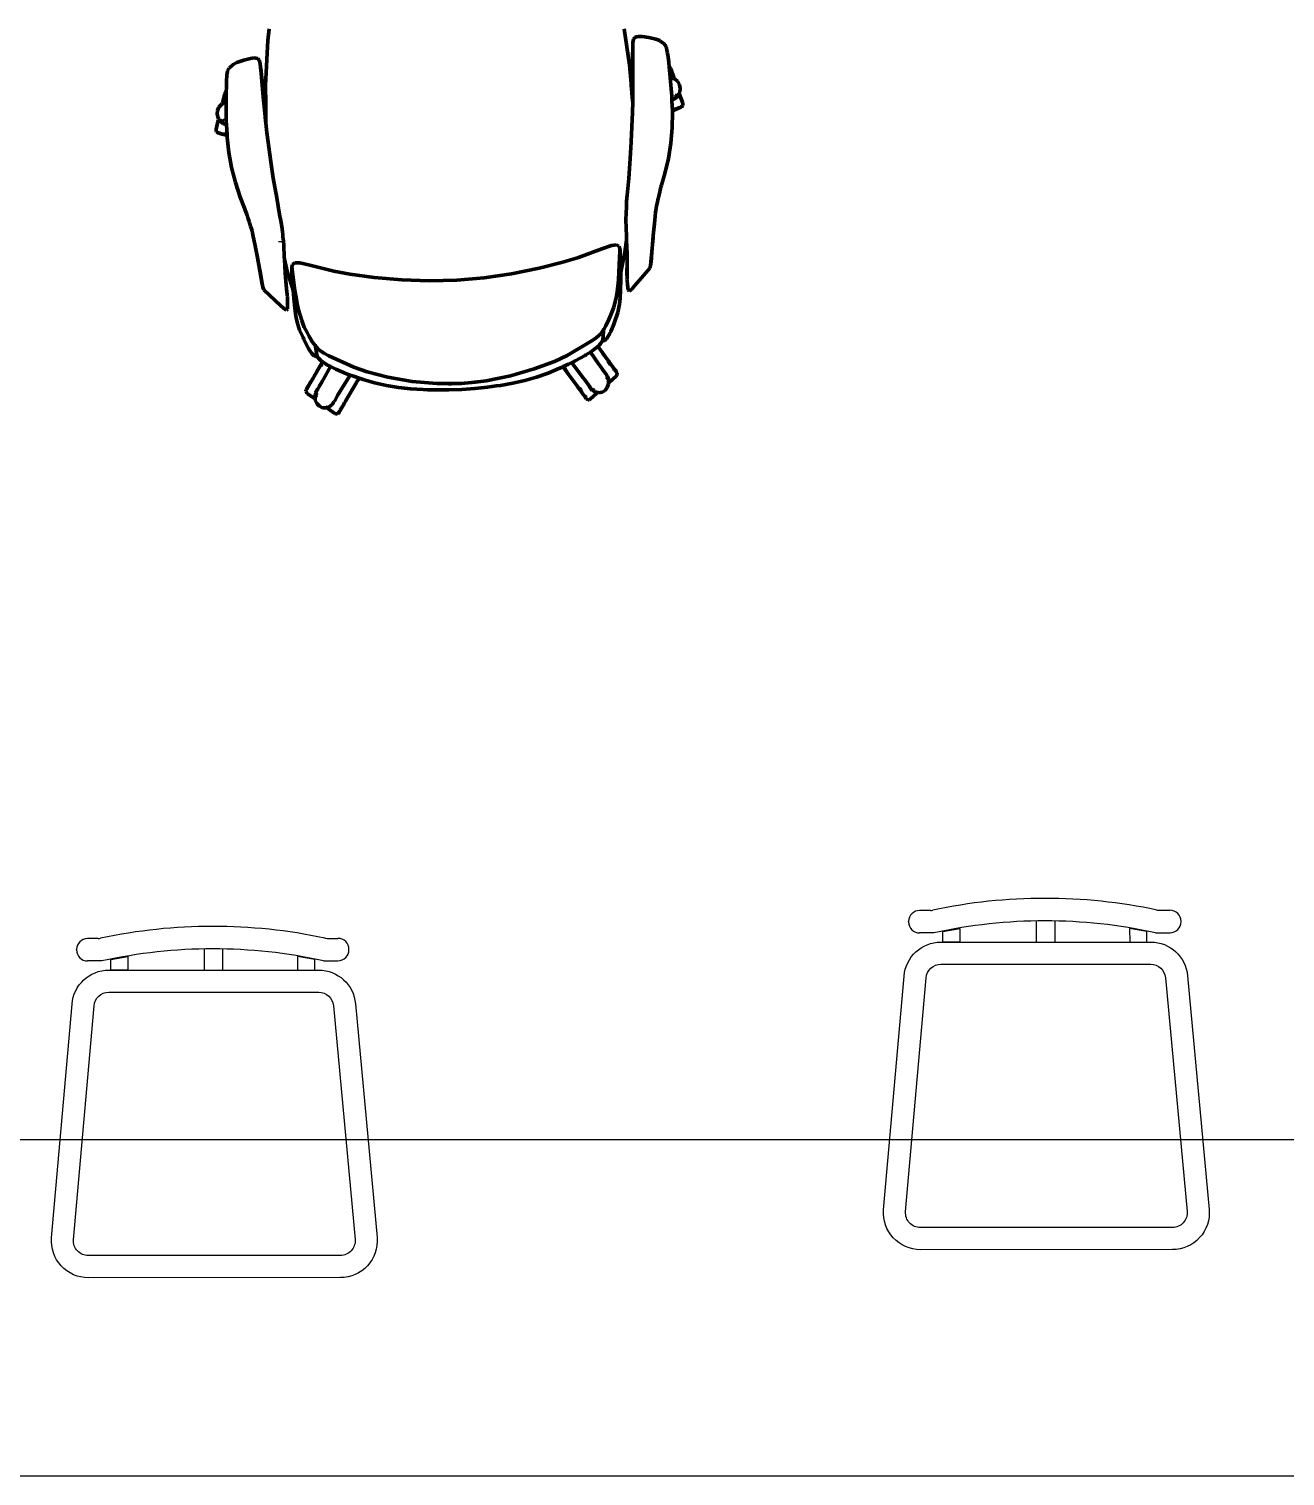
# Model space of a CAD drawing. Header units: millimetres. Extents: x 4307 to 31003, y 2809 to 20009.
# Drawn here: x 14711 to 16414, y 6479 to 8440 of the extents above; entities that cross this region are included whole.
import ezdxf

# ---------------------------------------------------------------- set-up
doc = ezdxf.new("R2010")
doc.units = ezdxf.units.MM
for name, color, linetype in [('3', 3, 'Continuous'), ('4', 4, 'Continuous'), ('ProfileEdges', 7, 'Continuous')]:
    doc.layers.add(name, color=color, linetype=linetype)

msp = doc.modelspace()

# ---------------------------------------------------------------- linework, layer by layer
msp.add_lwpolyline([(10130.3, 6934.7), (17418.6, 6934.7), (17418.6, 6478.7), (10130.3, 6478.7)], close=True)
at = {"layer": '3', "color": 7}
for points in [[(15927.2, 7153.9, -0.391069), (15947.2, 7172.3), (16231.8, 7172.4, -0.390086), (16251.7, 7154.1), (16281.1, 6837.3, -0.43876), (16261.2, 6815.6), (15919.4, 6815.4, -0.437743), (15899.4, 6837)], [(14799, 7115.8, -0.391069), (14819, 7134.3), (15103.6, 7134.4, -0.390086), (15123.5, 7116.1), (15152.9, 6799.3, -0.43876), (15133, 6777.6), (14791.2, 6777.4, -0.437743), (14771.2, 6799)]]:
    msp.add_lwpolyline(points, format="xyb", close=True, dxfattribs=at)
at = {"layer": '4', "color": 7}
for p, q in [((15933, 7245.2), (15918.4, 7245.2)), ((16243.2, 7245.4), (16257.8, 7245.4)), ((15903.4, 7229.7), (15903.4, 7230.2)), ((16077, 7202.3), (16077, 7231)), ((16102, 7202.3), (16102, 7230.9)), ((16272.8, 7229.9), (16272.8, 7230.4)), ((14804.8, 7207.2), (14790.1, 7207.2)), ((15115, 7207.4), (15129.6, 7207.4)), ((15937.8, 7214.7), (15918.4, 7214.7)), ((16238.4, 7214.9), (16257.9, 7214.9)), ((14775.2, 7191.7), (14775.2, 7192.2)), ((14948.8, 7164.3), (14948.8, 7193)), ((14973.8, 7164.3), (14973.8, 7192.9)), ((15144.6, 7191.9), (15144.6, 7192.4)), ((14809.6, 7176.7), (14790.2, 7176.7)), ((15110.2, 7176.8), (15129.6, 7176.9))]:
    msp.add_line(p, q, dxfattribs=at)
for points in [[(15949.8, 7216.7), (15973.1, 7220.8), (15973.1, 7202.3), (15949.8, 7202.3)], [(16226.5, 7216.8), (16203.1, 7220.9), (16203.2, 7202.4), (16226.5, 7202.4)], [(14821.6, 7178.7), (14844.9, 7182.8), (14844.9, 7164.3), (14821.6, 7164.3)], [(15098.2, 7178.8), (15074.9, 7182.9), (15075, 7164.4), (15098.3, 7164.4)]]:
    msp.add_lwpolyline(points, close=True, dxfattribs=at)
for points in [[(15897.3, 7156.2, -0.391069), (15947.2, 7202.3), (16231.8, 7202.4, -0.390086), (16281.6, 7156.6), (16311, 6839.8, -0.43876), (16261.2, 6785.6), (15919.4, 6785.4, -0.437743), (15869.5, 6839.4)], [(14769.1, 7118.2, -0.391069), (14818.9, 7164.3), (15103.6, 7164.4, -0.390086), (15153.4, 7118.6), (15182.8, 6801.8, -0.43876), (15133, 6747.6), (14791.2, 6747.4, -0.437743), (14741.3, 6801.4)]]:
    msp.add_lwpolyline(points, format="xyb", close=True, dxfattribs=at)
for centre, radius, start, end in [((16088.5, 6530.3), 731.3, 78.0337, 102.0289), ((15918.4, 7230.2), 15, 90.0313, 180.0313), ((15933, 7260.2), 15, 270.0313, 282.0289), ((16243.2, 7260.4), 15, 258.0337, 270.0313), ((16243.2, 7260.4), 15, 258.0337, 270.0313), ((16257.8, 7230.4), 15, 0.0313, 90.0313), ((14960.3, 6492.3), 731.3, 78.0337, 102.0289), ((15918.4, 7229.7), 15, 180.0313, 270.0313), ((16088.5, 6530.3), 700.8, 77.6488, 102.4138), ((16257.8, 7229.9), 15, 270.0313, 0.0313), ((14790.2, 7192.2), 15, 90.0313, 180.0313), ((14804.7, 7222.2), 15, 270.0313, 282.0289), ((15115, 7222.4), 15, 258.0337, 270.0313), ((15115, 7222.4), 15, 258.0337, 270.0313), ((15129.6, 7192.4), 15, 0.0313, 90.0313), ((14790.2, 7191.7), 15, 180.0313, 270.0313), ((14960.3, 6492.3), 700.8, 77.6488, 102.4138), ((15129.6, 7191.9), 15, 270.0313, 0.0313)]:
    msp.add_arc(centre, radius, start, end, dxfattribs=at)
at = {"layer": 'ProfileEdges', "lineweight": 211}
for p, q in [((15036.4, 8439.8), (15034.8, 8424.2)), ((15517.9, 8439.8), (15525, 8391.2)), ((15034.8, 8424.2), (15031.5, 8363.7)), ((15529.5, 8416.5), (15529.3, 8411.3)), ((15529.6, 8420), (15529.5, 8416.5)), ((15529.6, 8421.2), (15530.3, 8425.8)), ((15529.6, 8420), (15529.6, 8421.2)), ((15529.6, 8416.6), (15529.6, 8416.4)), ((15529.6, 8416.4), (15529.6, 8414.9)), ((15529.7, 8416.1), (15529.6, 8416.4)), ((15529.6, 8409.9), (15529.6, 8414.9)), ((15530.3, 8425.8), (15532.1, 8428.1)), ((15532.1, 8428.1), (15534.6, 8429.1)), ((15534.6, 8429.1), (15537.2, 8429.7)), ((15542.2, 8429.5), (15537.2, 8429.7)), ((15551.4, 8428.1), (15542.2, 8429.5)), ((15551.4, 8428.1), (15560.8, 8426.1)), ((15560.8, 8426.1), (15566.1, 8423.9)), ((15566.2, 8423.8), (15566.1, 8423.9)), ((15572.1, 8419.7), (15566.2, 8423.8)), ((15574.1, 8416.6), (15572.1, 8419.7)), ((15574.6, 8415.7), (15574.1, 8416.6)), ((15575.2, 8413.9), (15574.6, 8415.7)), ((15575.2, 8413.9), (15575.7, 8411)), ((14992.7, 8394.4), (14987.7, 8391.6)), ((15001.9, 8397.5), (14992.7, 8394.4)), ((15011, 8399.9), (15001.9, 8397.5)), ((15015.8, 8400.6), (15011, 8399.9)), ((15018.5, 8400.3), (15015.8, 8400.6)), ((15018.5, 8400.3), (15021, 8399.6)), ((15021, 8399.6), (15023, 8397.5)), ((15024.2, 8393), (15023, 8397.5)), ((15529, 8394.7), (15529.1, 8398.1)), ((15529, 8394.7), (15529, 8386.7)), ((15529.1, 8401.6), (15529.2, 8405.2)), ((15529.1, 8398.1), (15529.1, 8401.6)), ((15529.3, 8411.3), (15529.2, 8405.2)), ((15529.6, 8409.9), (15529.6, 8407.6)), ((15529.6, 8407.6), (15529.6, 8375.7)), ((15575.7, 8411), (15576.1, 8408.6)), ((15576.1, 8408.6), (15576.4, 8407.3)), ((15576.4, 8407.3), (15576.5, 8406.4)), ((15576.5, 8406.4), (15576.9, 8404.4)), ((15576.9, 8404.4), (15577.3, 8402)), ((15578.1, 8394.4), (15577.3, 8402)), ((15578.1, 8394.4), (15578.8, 8388.2)), ((14978.7, 8371), (14979, 8375.3)), ((14979.2, 8377.8), (14979, 8375.3)), ((14979.4, 8379.8), (14979.2, 8377.8)), ((14979.8, 8382), (14979.4, 8379.8)), ((14980, 8382.9), (14979.8, 8382)), ((14981.9, 8386.5), (14980, 8382.9)), ((14981.9, 8386.5), (14982.2, 8386.8)), ((14982.2, 8386.8), (14987.5, 8391.5)), ((14987.5, 8391.5), (14987.7, 8391.6)), ((15024.3, 8391.8), (15024.2, 8393)), ((15024.3, 8391.8), (15024.8, 8388.4)), ((15024.6, 8388.5), (15024.6, 8387.9)), ((15024.7, 8387.7), (15024.6, 8388.5)), ((15024.7, 8387.7), (15025, 8383.8)), ((15024.8, 8388.4), (15025.4, 8383.2)), ((15025, 8383.8), (15025.5, 8379.4)), ((15026.1, 8377.2), (15025.4, 8383.2)), ((15028.3, 8347.7), (15025.5, 8379.4)), ((15026.1, 8377.2), (15026.4, 8373.6)), ((15527.2, 8365.2), (15525, 8391.2)), ((15528.9, 8377.7), (15529, 8386.7)), ((15528.9, 8377.7), (15528.9, 8368)), ((15529.6, 8375.7), (15529.6, 8368.4)), ((15579.7, 8387.7), (15578.8, 8388.2)), ((15578.8, 8388.2), (15580.3, 8373.9)), ((15579.7, 8387.7), (15581.1, 8385.8)), ((15580.3, 8373.9), (15580.3, 8373.6)), ((15581.1, 8385.8), (15585.2, 8374)), ((15584.7, 8373.7), (15583.5, 8373.2)), ((15585.2, 8374), (15584.7, 8373.7)), ((14976.6, 8353), (14977.9, 8354.5)), ((14978.3, 8354.7), (14977.9, 8354.5)), ((14978.1, 8340.3), (14978.3, 8354.7)), ((14978.3, 8354.7), (14978.4, 8360.9)), ((14978.4, 8360.9), (14978.5, 8368.6)), ((14978.7, 8371), (14978.5, 8368.6)), ((15026.8, 8370.1), (15026.4, 8373.6)), ((15027.2, 8366.7), (15026.8, 8370.1)), ((15027.2, 8366.7), (15028, 8358.8)), ((15028.8, 8349.8), (15028, 8358.8)), ((15031.5, 8363.7), (15031.7, 8337.6)), ((15527.2, 8365.2), (15527.4, 8366.2)), ((15527.4, 8362.8), (15527.2, 8365.2)), ((15527.4, 8366.2), (15528.1, 8367.4)), ((15527.4, 8362.8), (15528.9, 8358.5)), ((15528.1, 8353.5), (15527.4, 8362.8)), ((15528.9, 8368), (15528.1, 8367.4)), ((15528.9, 8357.3), (15528.8, 8353.8)), ((15528.9, 8368), (15528.9, 8367.6)), ((15528.9, 8367.6), (15528.9, 8358.5)), ((15528.9, 8358.5), (15528.9, 8357.3)), ((15529.2, 8368.3), (15529.5, 8368.4)), ((15529.2, 8357.6), (15529.5, 8356.7)), ((15529.5, 8368.4), (15529.6, 8368.4)), ((15529.6, 8368.4), (15529.5, 8356.7)), ((15529.5, 8356.7), (15529.6, 8356.5)), ((15529.5, 8356.7), (15529.5, 8354.1)), ((15529.6, 8368.4), (15529.7, 8368.5)), ((15529.7, 8368.5), (15529.6, 8368.4)), ((15582.5, 8373.7), (15580.3, 8373.6)), ((15580.3, 8373.6), (15582.5, 8348.6)), ((15583.5, 8373.2), (15582.5, 8373.7)), ((15582.7, 8372.9), (15582.6, 8372.9)), ((15582.6, 8372.9), (15582.6, 8372.9)), ((15583.5, 8373.2), (15583.3, 8373.1)), ((15585.3, 8372.5), (15583.5, 8373.2)), ((15583.5, 8360.4), (15583.5, 8360.6)), ((15584.7, 8372.2), (15584, 8371.9)), ((15585, 8372.3), (15585.2, 8372.4)), ((15585.2, 8372.4), (15585.3, 8372.5)), ((15585.3, 8372.5), (15585.6, 8372.6)), ((15585.7, 8372.3), (15585.3, 8372.5)), ((15585.6, 8372.6), (15585.7, 8372.3)), ((15585.7, 8372.3), (15585.9, 8372)), ((15587, 8371.8), (15585.7, 8372.3)), ((15585.9, 8371.8), (15586.1, 8371.3)), ((15590.6, 8368.7), (15587, 8371.8)), ((15593, 8364.2), (15590.6, 8368.7)), ((15593.9, 8359.1), (15593, 8364.2)), ((15593.9, 8359.1), (15593.2, 8353.9)), ((14971.6, 8337.5), (14968.3, 8333.9)), ((14972.8, 8338.1), (14971.6, 8337.5)), ((14972.6, 8337.1), (14972.5, 8336.8)), ((14972.9, 8338.4), (14972.8, 8338.1)), ((14973.2, 8338.3), (14972.8, 8338.1)), ((14972.8, 8338.1), (14972.8, 8338)), ((14973.2, 8338.3), (14972.9, 8338.4)), ((14974.9, 8339.3), (14973.2, 8338.3)), ((14973.3, 8338.3), (14973.2, 8338.3)), ((14976.2, 8352), (14973.3, 8339.8)), ((14973.3, 8339.8), (14974.9, 8339.3)), ((14974.5, 8337.9), (14974.6, 8337.9)), ((14975.9, 8339.8), (14974.9, 8339.3)), ((14974.9, 8339.3), (14975, 8339.3)), ((14975.5, 8339.1), (14975.8, 8339)), ((14978.1, 8340), (14975.9, 8339.8)), ((14976.6, 8353), (14976.2, 8352)), ((14978.1, 8340.3), (14978.1, 8340)), ((14978.1, 8340), (14978.2, 8314.9)), ((15028.3, 8347.7), (15030.4, 8326.2)), ((15028.8, 8349.8), (15029.7, 8340.2)), ((15030.6, 8339.6), (15029.7, 8340.2)), ((15029.7, 8340.2), (15029.8, 8339.7)), ((15029.8, 8339.7), (15030.6, 8330.7)), ((15030.6, 8339.6), (15031.4, 8338.6)), ((15031.7, 8335.2), (15030.6, 8330.7)), ((15031.4, 8338.6), (15031.7, 8337.6)), ((15031.7, 8337.6), (15031.7, 8335.2)), ((15031.7, 8335.2), (15031.8, 8325.8)), ((15528.1, 8353.5), (15528.8, 8353.8)), ((15528.7, 8346.9), (15528.1, 8353.5)), ((15528.8, 8353.8), (15528.7, 8348)), ((15528.7, 8348), (15528.7, 8346.9)), ((15529.3, 8339.9), (15528.7, 8346.9)), ((15529, 8327), (15529.3, 8339.9)), ((15529.3, 8339.9), (15529.5, 8347.9)), ((15529.4, 8354), (15529.5, 8354.1)), ((15529.5, 8354.1), (15529.5, 8347.9)), ((15529.5, 8354.1), (15529.6, 8354.1)), ((15582.5, 8348.6), (15582.6, 8343.9)), ((15582.6, 8343.9), (15583.3, 8344.1)), ((15583.2, 8344), (15582.6, 8343.7)), ((15582.9, 8343.9), (15582.6, 8343.9)), ((15582.6, 8343.9), (15582.6, 8343.7)), ((15582.6, 8343.7), (15583, 8334.2)), ((15583.6, 8344.1), (15583.2, 8344)), ((15585.8, 8345.1), (15583.6, 8344.1)), ((15584.4, 8344.5), (15585.8, 8345.1)), ((15585.8, 8345.1), (15587.3, 8346)), ((15586.8, 8347.4), (15587.7, 8348.3)), ((15587.4, 8346.1), (15587.3, 8346)), ((15590.9, 8349.4), (15587.4, 8346.1)), ((15588.3, 8348.9), (15588.9, 8349.4)), ((15588.9, 8349.4), (15588.5, 8349.2)), ((15588.5, 8349.2), (15588.5, 8349.2)), ((15588.9, 8349.4), (15589.8, 8350.3)), ((15589.2, 8349.5), (15588.9, 8349.4)), ((15588.9, 8349.4), (15588.9, 8349.4)), ((15589.3, 8349.5), (15589.2, 8349.5)), ((15589.8, 8349.7), (15589.3, 8349.5)), ((15589.8, 8350.3), (15590.1, 8350.7)), ((15589.8, 8349.7), (15589.9, 8349.8)), ((15590.9, 8349.4), (15591.4, 8350.5)), ((15591.5, 8352), (15591, 8351.8)), ((15591.4, 8350.5), (15592.4, 8352.4)), ((15591.4, 8350.5), (15592.6, 8350.9)), ((15592.1, 8353.7), (15592.2, 8353.5)), ((15592.4, 8352.4), (15592.5, 8352.6)), ((15592.6, 8352.5), (15592.4, 8352.4)), ((15592.5, 8352.6), (15593.2, 8353.9)), ((15592.5, 8352.6), (15592.6, 8352.5)), ((15593, 8351.1), (15592.6, 8350.9)), ((15597.2, 8339.3), (15593, 8351.1)), ((15595.8, 8334.5), (15594.8, 8333.9)), ((15597.1, 8336.2), (15595.8, 8334.5)), ((15597.3, 8337.5), (15597.1, 8336.2)), ((15597.3, 8337.5), (15597.2, 8339.3)), ((14967.5, 8316.2), (14964.4, 8304)), ((14965.9, 8324.1), (14966.3, 8329.2)), ((14965.9, 8324.1), (14967.2, 8319.1)), ((14966.3, 8329.2), (14968.3, 8333.9)), ((14967.2, 8319.1), (14967.9, 8318)), ((14968, 8316.1), (14967.5, 8316.2)), ((14967.9, 8318), (14967.8, 8317.6)), ((14967.8, 8317.6), (14968.1, 8317.5)), ((14968, 8318.3), (14967.9, 8318)), ((14967.9, 8318), (14968.1, 8317.5)), ((14969.2, 8315.7), (14968, 8316.1)), ((14968.2, 8319.1), (14968.1, 8318.8)), ((14968.1, 8317.5), (14968.2, 8317.5)), ((14968.1, 8317.5), (14969.2, 8315.7)), ((14968.6, 8317.4), (14968.2, 8317.5)), ((14969.1, 8317.2), (14969, 8317.3)), ((14969.2, 8315.7), (14969.2, 8315.7)), ((14969.2, 8315.7), (14969.7, 8315.6)), ((14969.2, 8315.7), (14969.8, 8314.9)), ((14970.2, 8315.4), (14970.3, 8315.4)), ((14970.3, 8315.4), (14970.2, 8315.4)), ((14970.5, 8316.2), (14970.7, 8315.8)), ((14970.7, 8315.8), (14971.7, 8315)), ((14971.2, 8315.1), (14971.2, 8315.1)), ((14971.2, 8315.1), (14971.3, 8315.1)), ((14971.4, 8315), (14971.3, 8315.1)), ((14971.3, 8315.1), (14971.4, 8315.1)), ((14971.3, 8315.1), (14971.3, 8315.1)), ((14971.4, 8315.1), (14971.4, 8315)), ((14971.4, 8315.1), (14971.7, 8315)), ((14971.8, 8314.9), (14971.7, 8315)), ((14971.8, 8314.9), (14971.8, 8315)), ((14971.9, 8314.9), (14971.8, 8315)), ((14971.9, 8314.9), (14971.8, 8314.9)), ((14971.8, 8314.9), (14971.8, 8314.9)), ((14971.8, 8314.9), (14972.2, 8314.6)), ((14971.9, 8314.9), (14972.1, 8314.8)), ((14973.7, 8316.9), (14973.6, 8316.6)), ((14974.2, 8315.7), (14973.8, 8316)), ((14973.9, 8315.8), (14974.2, 8315.7)), ((14974.2, 8315.7), (14974.3, 8315.7)), ((14974.5, 8315.6), (14974.3, 8315.7)), ((14974.8, 8315.3), (14974.3, 8315.7)), ((14974.8, 8315.5), (14974.5, 8315.6)), ((15030.4, 8329.9), (15030.4, 8329.8)), ((15030.5, 8326.2), (15030.4, 8326.2)), ((15030.4, 8326.2), (15031, 8320.1)), ((15030.6, 8330.7), (15030.7, 8329.6)), ((15030.7, 8329.6), (15031.1, 8326)), ((15031.1, 8326), (15031, 8326.1)), ((15031, 8320.1), (15031.9, 8312.2)), ((15031.1, 8326), (15031.8, 8320.3)), ((15031.8, 8325.8), (15031.1, 8326)), ((15031.8, 8325.8), (15031.9, 8319.2)), ((15031.8, 8320.3), (15031.9, 8319.2)), ((15031.9, 8319.2), (15031.9, 8312.2)), ((15529, 8327), (15527.3, 8287)), ((15583.2, 8326.4), (15582.7, 8305.8)), ((15583, 8334.2), (15583.4, 8334.4)), ((15583, 8334.2), (15583.1, 8329.8)), ((15594.5, 8333.7), (15583.1, 8329)), ((15583.1, 8329.8), (15584, 8330.2)), ((15583.1, 8329.8), (15583.1, 8329.3)), ((15583.1, 8329.3), (15583.6, 8329.5)), ((15583.1, 8329.3), (15583.1, 8329)), ((15583.1, 8329), (15583.2, 8326.4)), ((15585.9, 8330.4), (15589.2, 8331.8)), ((15590.2, 8332.3), (15591.9, 8332.9)), ((15593.5, 8333.7), (15591.9, 8332.9)), ((15593.5, 8333.7), (15593.5, 8334)), ((15593.9, 8334.3), (15594.1, 8333.9)), ((15594.8, 8333.9), (15594.5, 8333.8)), ((15594.5, 8333.7), (15594.5, 8333.8)), ((14964.4, 8303), (14964.4, 8304)), ((14964.6, 8301.5), (14964.4, 8303)), ((14965.2, 8300.3), (14964.6, 8301.5)), ((14965.2, 8300.3), (14966.2, 8299.4)), ((14968.2, 8298.6), (14966.2, 8299.4)), ((14966.2, 8299.4), (14967.6, 8298.8)), ((14968.2, 8298.6), (14967.6, 8298.8)), ((14968.1, 8299.2), (14967.9, 8298.8)), ((14968.2, 8298.6), (14969.3, 8298.4)), ((14968.7, 8298.5), (14968.2, 8298.6)), ((14968.6, 8298.8), (14968.6, 8298.9)), ((14969.1, 8298.6), (14968.6, 8298.8)), ((14972.9, 8297.2), (14968.7, 8298.5)), ((14971, 8297.8), (14969.3, 8298.4)), ((14969.4, 8298.5), (14970.3, 8298.3)), ((14969.8, 8314.9), (14973.5, 8311.8)), ((14972.9, 8297.2), (14971, 8297.8)), ((14972.2, 8314.8), (14972.1, 8314.8)), ((14979.3, 8295.3), (14972.9, 8297.2)), ((14975.3, 8311), (14973.5, 8311.8)), ((14974.2, 8297.1), (14974.1, 8297.1)), ((14977.4, 8296.1), (14974.2, 8297.1)), ((14974.5, 8314.1), (14974.8, 8314.1)), ((14978.1, 8296.5), (14974.6, 8297.5)), ((14975.3, 8311), (14977.3, 8310.3)), ((14977.7, 8310.3), (14975.3, 8311)), ((14977.3, 8310.3), (14977.7, 8310.3)), ((14978.5, 8310), (14977.7, 8310.3)), ((14978.2, 8314.9), (14978.5, 8310)), ((14978.3, 8296.4), (14978.8, 8296.3)), ((14978.5, 8310), (14979.3, 8296.1)), ((14979.3, 8296.1), (14978.8, 8296.3)), ((14978.8, 8296.3), (14978.8, 8296.3)), ((14979.3, 8296.1), (14979.3, 8295.3)), ((15031.9, 8312), (15031.9, 8312.2)), ((15031.9, 8312), (15033.4, 8299.4)), ((15038.7, 8259.7), (15033.4, 8299.4)), ((15580.9, 8285), (15582.7, 8305.8)), ((14979.3, 8295.3), (14979.5, 8292.7)), ((14979.5, 8292.7), (14981.9, 8272.2)), ((15526.1, 8264.4), (15527.3, 8287)), ((15580.9, 8285), (15577.8, 8264.4)), ((14985.5, 8251.8), (14981.9, 8272.2)), ((15038.7, 8259.7), (15042, 8237.4)), ((15523.9, 8237.3), (15526.1, 8264.4)), ((15572.8, 8244), (15577.8, 8264.4)), ((14985.5, 8251.8), (14990.6, 8231.7)), ((15042, 8237.4), (15046.6, 8210.7)), ((15523.9, 8237.3), (15521.9, 8214.7)), ((15572.8, 8244), (15568.4, 8228.2)), ((14997.3, 8211.9), (14990.6, 8231.7)), ((15565.1, 8214.9), (15566, 8218.8)), ((15567.7, 8225.7), (15566, 8218.8)), ((15567.7, 8225.7), (15568.4, 8228.2)), ((14997.3, 8211.9), (15003.2, 8196.7)), ((15050.6, 8188.4), (15046.6, 8210.7)), ((15520.4, 8191.2), (15520.7, 8198)), ((15521.1, 8205.7), (15520.7, 8198)), ((15521.9, 8214.7), (15521.1, 8205.7)), ((15560.3, 8198.7), (15560.3, 8198.7)), ((15561.6, 8199.4), (15561.1, 8197)), ((15562.1, 8202), (15561.6, 8199.4)), ((15562.1, 8202), (15562.8, 8204.9)), ((15563.4, 8208), (15562.8, 8204.9)), ((15564.2, 8211.4), (15563.4, 8208)), ((15565.1, 8214.9), (15564.2, 8211.4)), ((15004.1, 8194.2), (15003.2, 8196.7)), ((15004.1, 8194.2), (15006.4, 8187.6)), ((15007.7, 8183.9), (15006.4, 8187.6)), ((15009.4, 8178.7), (15007.7, 8183.9)), ((15010.4, 8175.6), (15009.4, 8178.7)), ((15050.6, 8188.4), (15052.2, 8179.6)), ((15053.4, 8171.9), (15052.2, 8179.6)), ((15520.2, 8182.7), (15520.1, 8178.7)), ((15520.1, 8178.7), (15520.3, 8172.4)), ((15520.2, 8182.7), (15520.3, 8188.2)), ((15520.3, 8188.2), (15520.4, 8191.2)), ((15558.8, 8176.2), (15560.4, 8191.2)), ((15560.4, 8191.2), (15561.1, 8197)), ((15010.4, 8175.6), (15011.3, 8172.7)), ((15011.3, 8172.7), (15012.6, 8168.8)), ((15012.6, 8168.8), (15013.2, 8166.4)), ((15014.4, 8160.8), (15013.2, 8166.4)), ((15017.4, 8146), (15014.4, 8160.8)), ((15054.3, 8165.2), (15053.4, 8171.9)), ((15054.3, 8165.2), (15054.8, 8160.8)), ((15054.8, 8160.8), (15055.1, 8158.2)), ((15055.1, 8158.2), (15055.7, 8152.8)), ((15520.3, 8172.4), (15521, 8156.2)), ((15554.9, 8131.1), (15557.2, 8160)), ((15556.9, 8156.9), (15557.2, 8160)), ((15557.2, 8160), (15558.8, 8176.2)), ((15020.5, 8130.1), (15017.4, 8146)), ((15051.5, 8150.9), (15051.2, 8152.3)), ((15055.7, 8152.8), (15056.1, 8146.6)), ((15056.1, 8146.6), (15056.9, 8130.3)), ((15487.5, 8141.9), (15455.7, 8130.1)), ((15487.5, 8141.9), (15500.4, 8146.2)), ((15507.5, 8147.1), (15500.4, 8146.2)), ((15510.7, 8145.3), (15507.5, 8147.1)), ((15510.8, 8145.2), (15510.7, 8145.3)), ((15511.9, 8141.7), (15510.8, 8145.2)), ((15511.1, 8120), (15511.8, 8138.7)), ((15511.9, 8141.7), (15511.8, 8138.7)), ((15512, 8141.5), (15511.9, 8141.7)), ((15512.2, 8140.1), (15512, 8141.5)), ((15512.4, 8135.7), (15512.2, 8140.1)), ((15518.8, 8137.2), (15521.1, 8153.4)), ((15521.1, 8153.4), (15521, 8156.2)), ((15521.1, 8153.4), (15521.2, 8154.4)), ((15521.7, 8135.1), (15521.1, 8153.4)), ((15555.2, 8138.1), (15556.9, 8156.9)), ((15021.1, 8127), (15020.5, 8130.1)), ((15025.4, 8101.6), (15020.5, 8130.1)), ((15024.5, 8108.5), (15021.1, 8127)), ((15056.9, 8130.3), (15057, 8127.6)), ((15060.8, 8111.7), (15057, 8127.6)), ((15057, 8127.6), (15058.1, 8109.2)), ((15068, 8120.5), (15067.2, 8116.9)), ((15068.1, 8120.7), (15068, 8120.5)), ((15068.1, 8120.7), (15071.1, 8122.7)), ((15078.2, 8122.6), (15071.1, 8122.7)), ((15091.5, 8119.8), (15078.2, 8122.6)), ((15091.5, 8119.8), (15124.2, 8111.6)), ((15402.3, 8115.6), (15434.4, 8123.5)), ((15434.4, 8123.5), (15455.7, 8130.1)), ((15511.1, 8120), (15510.6, 8109.9)), ((15512.8, 8126.1), (15512.4, 8135.7)), ((15513.2, 8113.5), (15512.8, 8126.1)), ((15513.2, 8110), (15518.8, 8137.2)), ((15521.6, 8108.2), (15521.8, 8123.2)), ((15521.7, 8135.1), (15521.9, 8124.7)), ((15521.7, 8104.8), (15521.9, 8119.2)), ((15521.8, 8123.2), (15521.9, 8124.7)), ((15521.8, 8123.2), (15521.9, 8119.2)), ((15553.6, 8119), (15552.4, 8115.5)), ((15554, 8124.2), (15553.6, 8119.3)), ((15553.8, 8120.3), (15553.6, 8119)), ((15554, 8121.6), (15553.8, 8120.3)), ((15555.2, 8138.1), (15554, 8124.2)), ((15554.4, 8125.6), (15554, 8121.6)), ((15554.7, 8128.2), (15554.4, 8125.6)), ((15554.7, 8128.2), (15554.9, 8131.1)), ((15024.5, 8108.5), (15027, 8094.8)), ((15025.4, 8101.6), (15025.9, 8098.7)), ((15058.1, 8109.2), (15059, 8097.4)), ((15068.8, 8085.2), (15060.8, 8111.7)), ((15067.2, 8116.9), (15067.1, 8116.7)), ((15067.1, 8116.7), (15067.1, 8115.3)), ((15067.1, 8115.3), (15067.2, 8110.9)), ((15067.7, 8115.1), (15067.2, 8116.9)), ((15067.6, 8113.9), (15067.2, 8116.9)), ((15067.2, 8110.9), (15067.7, 8101.3)), ((15070, 8095.4), (15067.6, 8113.9)), ((15067.7, 8101.3), (15068.5, 8088.7)), ((15146, 8107.4), (15124.2, 8111.6)), ((15178.7, 8103.1), (15146, 8107.4)), ((15216.5, 8099.8), (15178.7, 8103.1)), ((15253.9, 8098.5), (15216.5, 8099.8)), ((15290.9, 8099.4), (15253.9, 8098.5)), ((15327.9, 8102.6), (15290.9, 8099.4)), ((15364.9, 8108.1), (15327.9, 8102.6)), ((15402.3, 8115.6), (15364.9, 8108.1)), ((15510, 8100.4), (15509.2, 8091.4)), ((15510.6, 8109.9), (15510, 8100.4)), ((15513, 8086.4), (15513.2, 8099.7)), ((15513.2, 8110), (15513.2, 8113.5)), ((15513.2, 8099.7), (15513.2, 8110)), ((15521.6, 8108.2), (15521.6, 8106.7)), ((15521.7, 8104.8), (15521.6, 8106.7)), ((15521.6, 8099.7), (15521.7, 8102)), ((15521.7, 8099.4), (15521.6, 8099.7)), ((15521.7, 8104.4), (15521.7, 8104.8)), ((15521.7, 8103.5), (15521.7, 8104.4)), ((15521.7, 8103.5), (15521.7, 8102.9)), ((15521.7, 8102.8), (15521.7, 8102.9)), ((15521.7, 8102.2), (15521.7, 8102.8)), ((15521.7, 8102), (15521.7, 8102.2)), ((15521.7, 8099.2), (15521.7, 8099.4)), ((15531.9, 8091.7), (15538.4, 8099.2)), ((15538.4, 8099.2), (15552.4, 8115.5)), ((15025.9, 8098.7), (15026.4, 8096.2)), ((15026.4, 8096.2), (15027.2, 8092.2)), ((15027, 8094.8), (15027.8, 8090)), ((15027.5, 8090.9), (15027.2, 8092.2)), ((15027.5, 8090.9), (15027.8, 8089.7)), ((15029.3, 8086.4), (15027.8, 8089.7)), ((15029.3, 8086.4), (15044.7, 8071.7)), ((15059, 8097.4), (15059.4, 8093.4)), ((15059, 8097.4), (15060.6, 8082.5)), ((15059.4, 8093.4), (15060.8, 8079.1)), ((15060.7, 8081), (15060.6, 8082.5)), ((15061, 8077.9), (15060.7, 8081)), ((15068.5, 8088.7), (15068.8, 8085.2)), ((15068.8, 8085.2), (15069.7, 8075)), ((15071.4, 8085.4), (15070, 8095.4)), ((15072.9, 8076), (15071.4, 8085.4)), ((15508.2, 8083.2), (15506.8, 8075.6)), ((15509.2, 8091.4), (15508.2, 8083.2)), ((15512.4, 8075.1), (15513, 8086.4)), ((15522.1, 8092.9), (15521.7, 8099.2)), ((15522.1, 8092.9), (15523.2, 8086.1)), ((15524.7, 8084.6), (15523.2, 8086.1)), ((15526.4, 8085.9), (15524.7, 8084.6)), ((15526.4, 8085.9), (15528.4, 8087.8)), ((15531.9, 8091.7), (15528.4, 8087.8)), ((15051.9, 8065), (15044.7, 8071.7)), ((15055.7, 8061.6), (15051.9, 8065)), ((15057.8, 8059.8), (15055.7, 8061.6)), ((15059.7, 8058.7), (15061.1, 8060.3)), ((15060.8, 8079.1), (15060.8, 8079)), ((15060.8, 8079), (15061, 8077.9)), ((15060.9, 8076.9), (15061.1, 8076.6)), ((15061, 8077.9), (15061.1, 8077.2)), ((15061.1, 8077.2), (15061.1, 8077.1)), ((15061.1, 8077.1), (15061.1, 8076.6)), ((15061.1, 8076.6), (15061.3, 8074.1)), ((15061.4, 8065.7), (15061.1, 8060.8)), ((15061.1, 8060.3), (15061.1, 8060.8)), ((15061.3, 8074.1), (15061.4, 8074.1)), ((15061.4, 8074.1), (15061.5, 8067.2)), ((15061.5, 8066.9), (15061.4, 8065.7)), ((15061.5, 8067.2), (15061.5, 8066.9)), ((15069.7, 8075), (15071.2, 8061.8)), ((15071.2, 8061.8), (15072.8, 8050.6)), ((15074.5, 8067.2), (15072.9, 8076)), ((15076.3, 8059.1), (15074.5, 8067.2)), ((15502.5, 8059.2), (15503.8, 8062.6)), ((15503.8, 8062.6), (15505.2, 8068.5)), ((15506.8, 8075.6), (15505.2, 8068.5)), ((15510.7, 8062.4), (15509.3, 8055.6)), ((15510.7, 8062.4), (15511.6, 8066.8)), ((15511.6, 8066.8), (15512.4, 8075.1)), ((15059.7, 8058.7), (15057.8, 8059.8)), ((15072.8, 8050.6), (15074.3, 8042.4)), ((15074.3, 8042.4), (15075.6, 8038.1)), ((15078.3, 8051.7), (15076.3, 8059.1)), ((15078.3, 8051.7), (15080.5, 8044.8)), ((15082.5, 8039.1), (15080.5, 8044.8)), ((15497, 8045.9), (15493.1, 8037.6)), ((15497, 8045.9), (15499.9, 8052.2)), ((15502.5, 8059.2), (15499.9, 8052.2)), ((15504.6, 8042.3), (15503.7, 8039.6)), ((15504.6, 8042.3), (15509.3, 8055.6)), ((15075.6, 8038.1), (15077.7, 8031.5)), ((15082.4, 8021.4), (15077.7, 8031.5)), ((15082.4, 8021.4), (15083.3, 8019.3)), ((15082.5, 8039.1), (15084.1, 8035.8)), ((15087.3, 8029.2), (15084.1, 8035.8)), ((15090.8, 8023.2), (15087.3, 8029.2)), ((15095.4, 8015.4), (15090.8, 8023.2)), ((15472.8, 8016.5), (15479.3, 8020.8)), ((15483.8, 8024.6), (15479.3, 8020.8)), ((15483.8, 8024.6), (15486.1, 8026.7)), ((15489.7, 8032.1), (15486.1, 8026.7)), ((15488.4, 8017.1), (15489.3, 8022.2)), ((15489.3, 8022.2), (15489.7, 8031.4)), ((15490.1, 8032.6), (15489.7, 8032.1)), ((15489.7, 8031.4), (15489.7, 8032.1)), ((15490.1, 8032.6), (15493.1, 8037.6)), ((15494.2, 8020.3), (15495.8, 8022.5)), ((15498.3, 8027), (15495.8, 8022.5)), ((15498.3, 8027), (15499.6, 8029.6)), ((15503.7, 8039.6), (15499.6, 8029.6)), ((15083.3, 8019.3), (15083.5, 8018.8)), ((15084.7, 8016.2), (15083.5, 8018.8)), ((15089.7, 8006.8), (15084.7, 8016.2)), ((15091.2, 8004.3), (15089.7, 8006.8)), ((15094.1, 8000.1), (15091.2, 8004.3)), ((15098.9, 8010.7), (15095.4, 8015.4)), ((15099.3, 8010.3), (15098.9, 8010.7)), ((15099.3, 8010.3), (15099.3, 8010.5)), ((15099.3, 8009.6), (15099.3, 8010.3)), ((15103.3, 8005.4), (15099.3, 8010.3)), ((15099.3, 8010.3), (15099.3, 8010.3)), ((15099.3, 8009.6), (15100.6, 8000.5)), ((15101.8, 8007.8), (15101.7, 8008.4)), ((15105.9, 8003.5), (15103.3, 8005.4)), ((15105.9, 8003.5), (15110.6, 8000.2)), ((15472.8, 8016.5), (15440.5, 7997.3)), ((15471.9, 8001.8), (15466, 7998)), ((15474, 8003.1), (15471.9, 8001.8)), ((15471.9, 8001.8), (15483.1, 7985.9)), ((15479.8, 8007.4), (15474, 8003.1)), ((15479.8, 8007.4), (15481.7, 8009)), ((15481.7, 8009), (15482.1, 8009.3)), ((15481.7, 8009), (15482.6, 8007.7)), ((15482.1, 8009.3), (15482.2, 8009.5)), ((15483.2, 8007.7), (15482.1, 8009.3)), ((15482.2, 8009.5), (15482.4, 8009.6)), ((15482.2, 8009.5), (15483.8, 8007.3)), ((15484.3, 8011.5), (15482.4, 8009.6)), ((15483.8, 8007.3), (15486.4, 8003.7)), ((15484.3, 8011.5), (15485.4, 8012.8)), ((15487.2, 8015.1), (15485.4, 8012.8)), ((15488.9, 8000.3), (15486.4, 8003.7)), ((15487.2, 8015.1), (15488.2, 8016.9)), ((15488.2, 8016.9), (15488.4, 8017.1)), ((15488.2, 8016.9), (15488.2, 8016.9)), ((15488.3, 8016.9), (15488.2, 8016.9)), ((15488.6, 8016.8), (15488.3, 8016.9)), ((15489.1, 8016.7), (15488.6, 8016.8)), ((15490.3, 8017.1), (15489.1, 8016.7)), ((15490.3, 8017.1), (15491.7, 8018.1)), ((15491.7, 8018.1), (15492.6, 8019)), ((15492.6, 8019), (15494.2, 8020.3)), ((15095.9, 7998.1), (15094.1, 8000.1)), ((15095.9, 7998.1), (15097.6, 7996.9)), ((15100, 7995.3), (15097.6, 7996.9)), ((15101.8, 7995.3), (15100, 7995.3)), ((15100.6, 8000.5), (15100.7, 7999.9)), ((15100.6, 7974.8), (15108.8, 7988.7)), ((15100.7, 7999.9), (15102, 7995.5)), ((15102.1, 7995.3), (15101.8, 7995.3)), ((15102.1, 7995.3), (15102, 7995.5)), ((15102.2, 7995.3), (15102.1, 7995.3)), ((15103.3, 7993.7), (15102.1, 7995.3)), ((15103.1, 7995.2), (15102.9, 7995.2)), ((15106.5, 7990.5), (15103.3, 7993.7)), ((15105.7, 7982.9), (15106.4, 7984.1)), ((15107.5, 7985), (15106.3, 7982.9)), ((15106.4, 7984.1), (15106.5, 7984.3)), ((15106.5, 7990.5), (15108.6, 7988.7)), ((15107.9, 7986.7), (15109, 7988.5)), ((15108.6, 7988.7), (15108.8, 7988.7)), ((15108.8, 7988.7), (15109, 7988.5)), ((15109, 7988.5), (15111.3, 7986.8)), ((15119.7, 7982.2), (15110, 7965)), ((15110.6, 8000.2), (15117.5, 7996.7)), ((15111.3, 7986.8), (15116.5, 7983.9)), ((15116.5, 7983.9), (15116.6, 7983.8)), ((15116.6, 7983.8), (15117.5, 7983.3)), ((15117.5, 7996.7), (15151.4, 7981.2)), ((15119.7, 7982.2), (15117.5, 7983.3)), ((15124.9, 7979.6), (15119.7, 7982.2)), ((15395.9, 7979), (15423.1, 7989.1)), ((15423.1, 7989.1), (15440.5, 7997.3)), ((15435, 7982), (15429.4, 7979.5)), ((15442.4, 7985.4), (15435, 7982.1)), ((15435, 7982.1), (15435, 7982)), ((15435, 7982.1), (15435.5, 7981.1)), ((15435, 7982), (15435.5, 7981.1)), ((15442.4, 7985.4), (15445.8, 7987.1)), ((15445.8, 7987.1), (15446.6, 7987.5)), ((15446.6, 7987.5), (15454.1, 7991.4)), ((15446.6, 7987.5), (15451.4, 7989.8)), ((15462.1, 7967.1), (15446.6, 7987.5)), ((15451.4, 7989.8), (15465, 7997.3)), ((15465, 7997.3), (15466, 7998)), ((15487, 7980.5), (15483.1, 7985.9)), ((15491.4, 7996.4), (15488.6, 8000.3)), ((15488.9, 8000.3), (15494.3, 7992.9)), ((15494.3, 7992.9), (15496.8, 7989.4)), ((15495.4, 7990.1), (15496.1, 7989.1)), ((15496.2, 7989), (15496.1, 7989.1)), ((15496.2, 7989), (15498.5, 7985.9)), ((15496.8, 7989.4), (15499.4, 7985.9)), ((15498.6, 7985.7), (15498.5, 7985.9)), ((15499.3, 7984.8), (15498.6, 7985.7)), ((15499.5, 7984.6), (15499.3, 7984.8)), ((15499.3, 7984.8), (15499.3, 7984.8)), ((15501.7, 7982.8), (15499.4, 7985.9)), ((15501.7, 7982.8), (15503.3, 7980.6)), ((15093.7, 7963), (15092.3, 7960.7)), ((15093.7, 7963), (15095.9, 7966.7)), ((15095.9, 7966.7), (15100.6, 7974.8)), ((15097.5, 7969), (15098.3, 7970.4)), ((15101.7, 7976.1), (15099.2, 7971.9)), ((15110, 7965), (15108.1, 7961.8)), ((15124.9, 7979.6), (15126, 7979)), ((15127, 7978.5), (15126, 7979)), ((15127, 7978.5), (15141.3, 7972.5)), ((15146.2, 7970.7), (15132.7, 7948.7)), ((15146.2, 7970.7), (15141.3, 7972.5)), ((15146.2, 7970.8), (15146.2, 7970.7)), ((15150.6, 7969.1), (15146.2, 7970.7)), ((15150.6, 7969.1), (15158.3, 7966.6)), ((15151.4, 7981.2), (15169.5, 7974.9)), ((15156.3, 7963.1), (15155, 7960.9)), ((15155.2, 7961.7), (15155.7, 7962.6)), ((15156.3, 7963.1), (15157.3, 7964.8)), ((15156.3, 7963.1), (15157, 7964.2)), ((15157.3, 7964.8), (15157, 7964.2)), ((15157.3, 7964.8), (15157.9, 7965.8)), ((15157.8, 7965.6), (15157.5, 7965.7)), ((15157.9, 7966), (15157.8, 7965.6)), ((15157.9, 7965.8), (15158.3, 7966.6)), ((15158.3, 7966.6), (15164.1, 7964.7)), ((15179.2, 7960.3), (15164.1, 7964.7)), ((15169.5, 7974.9), (15197.5, 7968)), ((15197.5, 7968), (15230.5, 7962.1)), ((15230.5, 7962.1), (15263.9, 7959.1)), ((15315.8, 7961.2), (15330.6, 7962.8)), ((15330.6, 7962.8), (15363.5, 7969.5)), ((15363.5, 7969.5), (15395.9, 7979)), ((15383.1, 7963.3), (15366.8, 7959.7)), ((15399.1, 7967.8), (15383.1, 7963.3)), ((15414.7, 7973.4), (15399.1, 7967.8)), ((15429.4, 7979.5), (15414.7, 7973.4)), ((15435.5, 7981.1), (15435.7, 7981.2)), ((15435.5, 7981.1), (15435.8, 7980.8)), ((15435.8, 7980.8), (15435.8, 7980.8)), ((15435.8, 7980.8), (15436.1, 7980.3)), ((15436, 7981.3), (15436.2, 7981.4)), ((15436.1, 7980.3), (15438.8, 7976.6)), ((15436.2, 7981.4), (15436.5, 7981.1)), ((15436.5, 7981.1), (15436.3, 7980.9)), ((15436.5, 7981.1), (15436.5, 7981.1)), ((15436.5, 7981.1), (15438.2, 7978.8)), ((15437.8, 7978.5), (15440.4, 7974.8)), ((15438.8, 7976.6), (15440.6, 7974.3)), ((15441.2, 7973.3), (15438.8, 7976.6)), ((15440.6, 7974.3), (15442.8, 7971.2)), ((15448.1, 7963.9), (15442.8, 7971.2)), ((15453.5, 7956.5), (15448.1, 7963.9)), ((15464.3, 7964.1), (15462.1, 7967.1)), ((15468.9, 7957.8), (15464.3, 7964.1)), ((15487, 7980.5), (15489.9, 7976.6)), ((15489.9, 7976.6), (15493.1, 7972.3)), ((15494.3, 7970.6), (15493.1, 7972.3)), ((15494.1, 7968.2), (15493.6, 7969.1)), ((15494.2, 7968), (15494.1, 7968.2)), ((15495.3, 7968.8), (15494.3, 7970.6)), ((15494.9, 7965.7), (15494.6, 7966.7)), ((15495.3, 7968.8), (15496.8, 7964)), ((15495.3, 7964.8), (15495.4, 7964.7)), ((15495.4, 7964.6), (15495.4, 7964.7)), ((15495.4, 7964.6), (15495.4, 7964.7)), ((15495.4, 7964.6), (15495.6, 7964.3)), ((15495.4, 7964.6), (15495.4, 7964.6)), ((15495.6, 7964.3), (15496, 7963.8)), ((15496, 7963.8), (15495.6, 7964.3)), ((15496.6, 7963), (15496.7, 7962.8)), ((15496.7, 7962.8), (15496.8, 7964)), ((15496.8, 7962.8), (15496.7, 7962.8)), ((15496.7, 7960.6), (15496.8, 7962.8)), ((15497.6, 7961.7), (15496.8, 7962.8)), ((15497.9, 7961.3), (15506.8, 7969.2)), ((15503.9, 7978.5), (15503.1, 7979.6)), ((15504.7, 7978.5), (15503.3, 7980.6)), ((15504.1, 7978.2), (15503.9, 7978.5)), ((15505.9, 7977), (15504.7, 7978.5)), ((15505.8, 7976.8), (15505.1, 7977.6)), ((15506.2, 7976.1), (15505.8, 7976.8)), ((15505.9, 7977), (15506.3, 7976.5)), ((15506.2, 7976.1), (15505.9, 7975.7)), ((15506.2, 7975.4), (15505.9, 7975.7)), ((15506.8, 7975.7), (15506.2, 7975.4)), ((15506.3, 7976.5), (15506.7, 7976)), ((15506.7, 7976), (15507, 7975.5)), ((15506.8, 7975.7), (15507, 7975.5)), ((15507.8, 7970.7), (15506.8, 7969.2)), ((15507, 7975.5), (15507.3, 7975.2)), ((15507.3, 7975.2), (15508.1, 7973.4)), ((15507.8, 7970.7), (15508.2, 7972)), ((15508.1, 7973.4), (15508.2, 7972)), ((15086.3, 7949.1), (15086.7, 7951.2)), ((15086.6, 7947.8), (15086.3, 7949.1)), ((15087.3, 7946.6), (15086.6, 7947.8)), ((15086.7, 7951.2), (15087.3, 7952.3)), ((15087.3, 7952.3), (15087.5, 7952.6)), ((15087.3, 7952.3), (15087.5, 7952.2)), ((15087.3, 7946.6), (15088, 7945.8)), ((15087.5, 7952.2), (15087.4, 7952)), ((15087.5, 7952.6), (15088.2, 7953.6)), ((15088.2, 7953.6), (15087.5, 7952.2)), ((15087.5, 7952.6), (15087.8, 7953.1)), ((15087.5, 7952.6), (15087.5, 7952.6)), ((15087.5, 7952.2), (15088, 7952.1)), ((15088.6, 7954.4), (15087.8, 7953.1)), ((15088.3, 7953.5), (15088, 7952.8)), ((15088, 7952.8), (15088.1, 7952.6)), ((15097.7, 7939), (15088, 7945.8)), ((15088.6, 7954.4), (15088.2, 7953.7)), ((15088.2, 7953.6), (15088.2, 7953.7)), ((15089.3, 7955.2), (15088.3, 7953.5)), ((15088.8, 7954.8), (15088.6, 7954.4)), ((15088.8, 7954.8), (15091.9, 7960)), ((15089.2, 7955.3), (15088.8, 7954.8)), ((15090.5, 7957.6), (15089.2, 7955.3)), ((15090.5, 7957.6), (15091.9, 7960)), ((15092.3, 7960.7), (15091.9, 7960)), ((15099.5, 7946.9), (15098.4, 7941.8)), ((15100.3, 7948.6), (15099.5, 7946.9)), ((15099.8, 7942.6), (15099.7, 7942.6)), ((15099.8, 7942.6), (15100, 7943.1)), ((15100, 7943.1), (15099.8, 7941.7)), ((15100, 7943.1), (15100.1, 7943.1)), ((15100.7, 7946.1), (15100.1, 7943.1)), ((15100.1, 7943.1), (15100.3, 7943.5)), ((15101.7, 7950.7), (15100.3, 7948.6)), ((15100.7, 7949.2), (15100.3, 7948.6)), ((15100.7, 7949.2), (15100.3, 7948.6)), ((15100.3, 7943.5), (15100.3, 7943.5)), ((15101.5, 7950.5), (15100.7, 7949.2)), ((15102.3, 7951.8), (15101.5, 7950.5)), ((15101.5, 7950.5), (15101.7, 7950.7)), ((15101.7, 7950.7), (15101.8, 7950.7)), ((15102.3, 7951.8), (15102.8, 7952.5)), ((15102.8, 7952.5), (15104.1, 7955.1)), ((15102.9, 7951.7), (15103, 7951.8)), ((15103.1, 7951.9), (15103, 7951.9)), ((15108.1, 7961.8), (15104.1, 7955.1)), ((15126.8, 7938.7), (15129.2, 7943)), ((15129.2, 7943), (15132.7, 7948.7)), ((15155, 7960.8), (15139.9, 7935.2)), ((15149.2, 7951.5), (15150.7, 7954.1)), ((15155, 7960.9), (15155, 7960.8)), ((15195.3, 7956.5), (15179.2, 7960.3)), ((15195.3, 7956.5), (15211.6, 7953.7)), ((15211.6, 7953.7), (15228.1, 7951.9)), ((15245.2, 7951), (15228.1, 7951.9)), ((15245.2, 7951), (15245.3, 7951)), ((15245.3, 7951), (15251.1, 7950.8)), ((15251.1, 7950.8), (15262.7, 7950.6)), ((15251.1, 7950.8), (15262.7, 7950.6)), ((15262.7, 7950.6), (15280.2, 7950.6)), ((15263.9, 7959.1), (15278.7, 7959.1)), ((15278.7, 7959.1), (15292.1, 7959.2)), ((15278.7, 7959.1), (15279.7, 7959)), ((15283.6, 7958.9), (15279.7, 7959)), ((15280.2, 7950.6), (15297.7, 7951.3)), ((15292.1, 7959.2), (15283.6, 7958.9)), ((15292.1, 7959.2), (15297.3, 7959.2)), ((15297.3, 7959.2), (15301.3, 7959.6)), ((15297.7, 7951.3), (15315.2, 7952.6)), ((15301.9, 7959.7), (15301.3, 7959.6)), ((15301.9, 7959.7), (15315.8, 7961.2)), ((15311, 7960.5), (15301.9, 7959.7)), ((15314.8, 7961), (15311, 7960.5)), ((15314.8, 7961), (15315.8, 7961.2)), ((15315.2, 7952.6), (15332.6, 7954.5)), ((15344, 7956), (15332.6, 7954.5)), ((15344, 7956), (15349.9, 7956.8)), ((15366.8, 7959.7), (15349.9, 7956.8)), ((15349.9, 7956.8), (15349.9, 7956.8)), ((15453.5, 7956.5), (15456, 7953.1)), ((15453.8, 7956.5), (15456.5, 7952.8)), ((15458.4, 7949.8), (15456, 7953.1)), ((15457.2, 7952.7), (15458.8, 7950.5)), ((15459.5, 7948.2), (15458.4, 7949.8)), ((15458.8, 7950.5), (15458.9, 7950.3)), ((15458.9, 7950.3), (15459.6, 7949.4)), ((15459.6, 7948.5), (15459, 7949.4)), ((15459.7, 7948), (15459.5, 7948.2)), ((15459.6, 7949.4), (15459.8, 7949.1)), ((15460, 7948), (15459.6, 7948.5)), ((15460.6, 7946.7), (15459.7, 7948)), ((15459.9, 7949), (15459.8, 7949.1)), ((15460.6, 7946.7), (15460.7, 7946.6)), ((15460.8, 7946.4), (15460.7, 7946.6)), ((15463, 7943.4), (15460.8, 7946.4)), ((15464.3, 7941.6), (15463, 7943.4)), ((15466, 7940.6), (15464.6, 7942.6)), ((15470.8, 7955.4), (15468.9, 7957.8)), ((15470.8, 7955.4), (15471.1, 7954.9)), ((15471.3, 7954.5), (15471.1, 7954.9)), ((15471.3, 7955.5), (15471.3, 7955.7)), ((15471.7, 7953.7), (15471.3, 7954.5)), ((15473.3, 7951.8), (15471.3, 7954.5)), ((15473.2, 7951.7), (15471.7, 7953.7)), ((15480.7, 7946), (15471.8, 7938)), ((15473.2, 7951.7), (15474.5, 7950.4)), ((15474.6, 7950.3), (15474.5, 7950.4)), ((15478.5, 7947.7), (15474.6, 7950.3)), ((15475.5, 7951.4), (15476.6, 7950.7)), ((15478.2, 7949.3), (15478.3, 7949.3)), ((15478.8, 7948.5), (15478.3, 7949.3)), ((15478.5, 7947.7), (15479.6, 7947.5)), ((15479.4, 7947.7), (15479.6, 7947.5)), ((15479.6, 7947.4), (15479.6, 7947.5)), ((15479.6, 7947.5), (15479.6, 7947.5)), ((15480, 7946.9), (15479.6, 7947.4)), ((15479.6, 7947.4), (15481.6, 7947)), ((15480, 7946.9), (15480.4, 7946.4)), ((15480.7, 7946), (15480.4, 7946.4)), ((15480.6, 7948.4), (15480.6, 7948.4)), ((15480.6, 7948.4), (15480.6, 7948.4)), ((15480.8, 7948), (15480.6, 7948.4)), ((15481.2, 7947.6), (15481.4, 7947.2)), ((15481.6, 7947), (15481.4, 7947.2)), ((15481.7, 7946.9), (15481.6, 7947)), ((15481.6, 7947), (15481.8, 7947)), ((15481.8, 7947), (15481.7, 7946.9)), ((15482.4, 7947.5), (15481.8, 7947)), ((15481.8, 7947), (15483.1, 7946.7)), ((15482.9, 7947.9), (15482.8, 7947.8)), ((15487.8, 7947.5), (15483.1, 7946.7)), ((15491.9, 7950), (15487.8, 7947.5)), ((15494.9, 7954), (15491.9, 7950)), ((15496.7, 7958.8), (15494.9, 7954)), ((15496.5, 7960.8), (15496.7, 7960.6)), ((15496.7, 7960.3), (15496.5, 7960.1)), ((15496.8, 7960.4), (15496.7, 7960.6)), ((15496.7, 7960.3), (15496.7, 7960.6)), ((15496.8, 7960.4), (15496.7, 7960.3)), ((15496.7, 7958.8), (15496.7, 7960.3)), ((15497.6, 7961.7), (15497.9, 7961.3)), ((15097.7, 7939), (15098.2, 7939.9)), ((15098.6, 7940.6), (15098.2, 7939.9)), ((15098.6, 7940.6), (15098.4, 7941.8)), ((15098.7, 7940.8), (15098.6, 7940.6)), ((15098.8, 7938.4), (15098.6, 7940.6)), ((15098.6, 7940.6), (15098.6, 7940.6)), ((15098.8, 7938.4), (15098.7, 7938.2)), ((15098.7, 7938.2), (15098.8, 7938.1)), ((15098.8, 7938.1), (15098.8, 7938.4)), ((15099, 7936.6), (15098.8, 7938.1)), ((15098.9, 7938.6), (15098.9, 7938.5)), ((15098.9, 7938), (15099, 7938)), ((15101.1, 7932), (15099, 7936.6)), ((15099.8, 7941.7), (15099.8, 7941.2)), ((15104.6, 7928.4), (15101.1, 7932)), ((15108.9, 7926.4), (15104.6, 7928.4)), ((15108.9, 7926.4), (15113.6, 7926.1)), ((15113.6, 7926.1), (15114.8, 7926.5)), ((15113.7, 7927.3), (15114, 7927.1)), ((15114.5, 7926.8), (15114.6, 7926.7)), ((15114.7, 7926.6), (15114.8, 7926.5)), ((15114.8, 7926.5), (15115.1, 7926.6)), ((15114.8, 7926.5), (15115, 7926.4)), ((15115, 7926.4), (15115.1, 7926.6)), ((15115.1, 7926.6), (15117.1, 7927.3)), ((15115.1, 7926.6), (15115.2, 7926.8)), ((15115.4, 7927.2), (15115.3, 7926.9)), ((15116, 7928), (15116, 7928.1)), ((15116.4, 7926.1), (15116.1, 7925.6)), ((15125.6, 7918.7), (15116.1, 7925.6)), ((15117.1, 7927.2), (15116.4, 7926.1)), ((15117.4, 7927.8), (15117.1, 7927.3)), ((15117.1, 7927.3), (15118, 7927.6)), ((15117.1, 7927.2), (15117.1, 7927.3)), ((15117.1, 7927.3), (15117.1, 7927.3)), ((15118, 7927.6), (15121.9, 7930.7)), ((15121.9, 7930.7), (15122.9, 7932.3)), ((15124.3, 7934.3), (15122.9, 7932.3)), ((15124.3, 7934.3), (15124.8, 7935.1)), ((15126.8, 7938.7), (15124.8, 7935.1)), ((15132.8, 7923.2), (15131.8, 7921.4)), ((15132.8, 7923.2), (15132.1, 7922.1)), ((15133, 7923.7), (15132.8, 7923.2)), ((15134.4, 7925.9), (15133, 7923.7)), ((15134.1, 7925.4), (15133, 7923.7)), ((15134.1, 7925.4), (15135.8, 7928.3)), ((15134.4, 7925.9), (15135.8, 7928.3)), ((15134.4, 7927.3), (15134.5, 7927.5)), ((15135.8, 7928.3), (15137.9, 7931.9)), ((15137.3, 7931.4), (15138, 7932.5)), ((15137.9, 7931.9), (15139.9, 7935.2)), ((15141, 7937.6), (15139.5, 7935.1)), ((15465.5, 7940), (15464.3, 7941.6)), ((15465.3, 7940.7), (15465.1, 7941)), ((15465.1, 7940.6), (15465.8, 7939.6)), ((15465.3, 7940.7), (15465.7, 7940.3)), ((15465.5, 7940), (15465.8, 7939.6)), ((15465.9, 7939.6), (15465.8, 7939.6)), ((15465.8, 7939.6), (15465.8, 7939.6)), ((15465.9, 7939.6), (15465.9, 7939.6)), ((15465.9, 7939.6), (15465.9, 7939.5)), ((15465.9, 7939.5), (15466, 7939.4)), ((15466.1, 7940.4), (15466, 7940.6)), ((15466, 7939.4), (15466, 7939.4)), ((15466, 7939.4), (15466.1, 7939.3)), ((15466.1, 7939.4), (15466.1, 7939.3)), ((15466.5, 7938.7), (15466.1, 7939.3)), ((15466.1, 7939.3), (15466.1, 7939.3)), ((15466.8, 7938.5), (15466.1, 7939.3)), ((15466.5, 7938.7), (15467.9, 7937.5)), ((15467.9, 7937.5), (15469, 7937.1)), ((15469, 7937.1), (15470.3, 7937.2)), ((15470.3, 7937.2), (15471.8, 7938)), ((15127.2, 7918.1), (15125.6, 7918.7)), ((15127.2, 7918.1), (15128.5, 7918.1)), ((15129.6, 7918.6), (15128.5, 7918.1)), ((15129.6, 7918.6), (15130.6, 7919.6)), ((15130.6, 7919.6), (15130.8, 7919.9)), ((15130.8, 7919.9), (15131.2, 7920.6)), ((15131.2, 7920.6), (15130.9, 7921)), ((15131.3, 7920.7), (15131.2, 7920.6)), ((15131.5, 7920.9), (15131.3, 7920.7)), ((15131.5, 7921), (15132.1, 7922.1)), ((15131.8, 7921.4), (15131.5, 7921)), ((15131.5, 7921), (15131.5, 7920.9)), ((15131.6, 7921.8), (15131.6, 7921.8)), ((15131.6, 7921.8), (15131.6, 7921.8))]:
    msp.add_line(p, q, dxfattribs=at)

doc.saveas('drawing.dxf')
